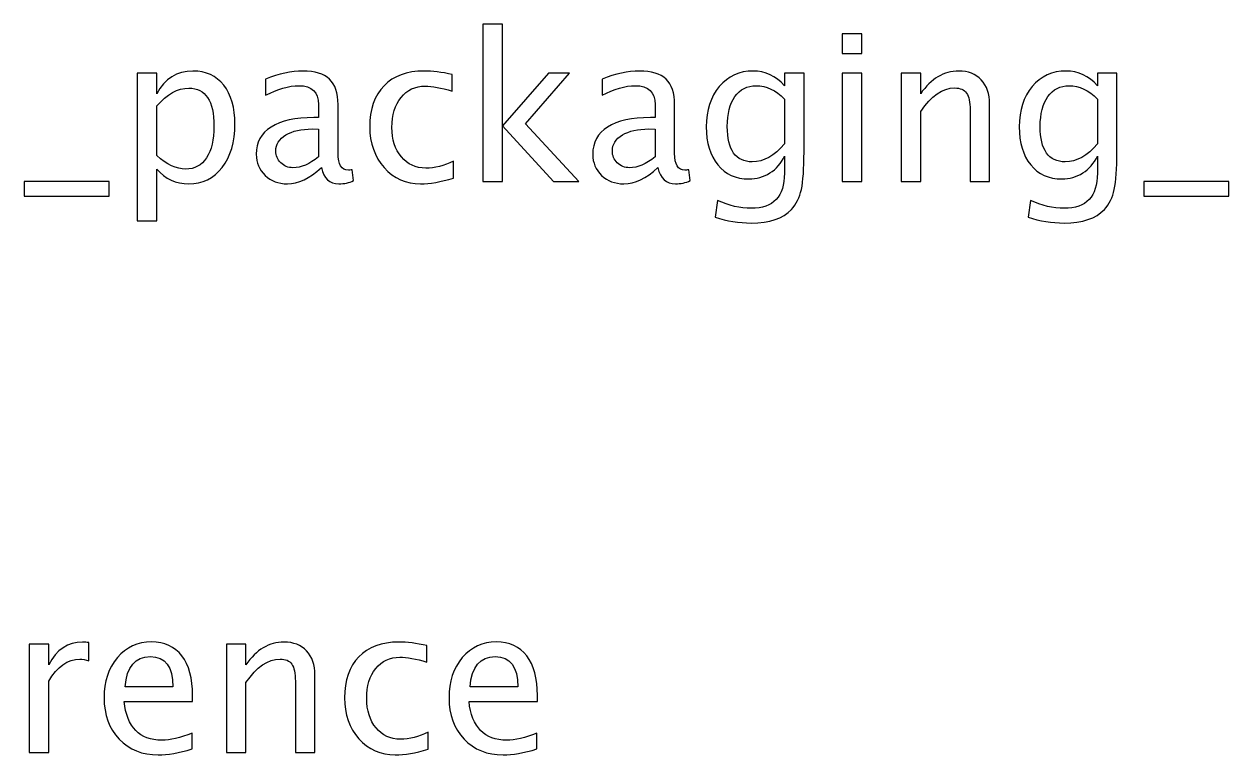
# Model space of a CAD drawing. Header units: centimetres. Extents: x -42.5 to 44.4, y -43.5 to 43.2.
# Drawn here: x -30.81 to -15.81, y 34.14 to 43.24 of the extents above; entities that cross this region are included whole.
import ezdxf

# ---------------------------------------------------------------- set-up
doc = ezdxf.new("R2010")
doc.units = ezdxf.units.CM
doc.header["$MEASUREMENT"] = 0
doc.layers.add('Layer 1', color=7, linetype='Continuous')

msp = doc.modelspace()

# ---------------------------------------------------------------- linework, layer by layer
at = {"layer": 'Layer 1'}
for points, knots in [([(-25.09835, 41.27991), (-25.09835, 41.27991), (-25.09835, 43.23825), (-25.09835, 43.23825), (-25.09835, 43.23825), (-25.09835, 43.23825), (-24.85451, 43.23825), (-24.85451, 43.23825), (-24.85451, 43.23825), (-24.85451, 43.23825), (-24.85451, 41.97291), (-24.85451, 41.97291), (-24.85451, 41.97291), (-24.85451, 41.97291), (-24.28301, 42.62611), (-24.28301, 42.62611), (-24.28301, 42.62611), (-24.28301, 42.62611), (-24.0197, 42.62611), (-24.0197, 42.62611), (-24.0197, 42.62611), (-24.0197, 42.62611), (-24.5658, 41.99788), (-24.5658, 41.99788), (-24.5658, 41.99788), (-24.5658, 41.99788), (-23.9054, 41.27991), (-23.9054, 41.27991), (-23.9054, 41.27991), (-23.9054, 41.27991), (-24.21951, 41.27991), (-24.21951, 41.27991), (-24.21951, 41.27991), (-24.21951, 41.27991), (-24.85451, 41.97037), (-24.85451, 41.97037), (-24.85451, 41.97037), (-24.85451, 41.97037), (-24.85451, 41.27991), (-24.85451, 41.27991), (-24.85451, 41.27991), (-24.85451, 41.27991), (-25.09835, 41.27991), (-25.09835, 41.27991)], [0, 0, 0, 0, 0.08333333, 0.08333333, 0.08333333, 0.08333333, 0.16666667, 0.16666667, 0.16666667, 0.16666667, 0.25, 0.25, 0.25, 0.25, 0.33333333, 0.33333333, 0.33333333, 0.33333333, 0.41666667, 0.41666667, 0.41666667, 0.41666667, 0.5, 0.5, 0.5, 0.5, 0.58333333, 0.58333333, 0.58333333, 0.58333333, 0.66666667, 0.66666667, 0.66666667, 0.66666667, 0.75, 0.75, 0.75, 0.75, 0.83333333, 0.83333333, 0.83333333, 0.83333333, 1, 1, 1, 1]), ([(-20.62753, 42.87249), (-20.62753, 42.87249), (-20.62753, 43.11633), (-20.62753, 43.11633), (-20.62753, 43.11633), (-20.62753, 43.11633), (-20.38369, 43.11633), (-20.38369, 43.11633), (-20.38369, 43.11633), (-20.38369, 43.11633), (-20.38369, 42.87249), (-20.38369, 42.87249), (-20.38369, 42.87249), (-20.38369, 42.87249), (-20.62753, 42.87249), (-20.62753, 42.87249)], [0, 0, 0, 0, 0.2, 0.2, 0.2, 0.2, 0.4, 0.4, 0.4, 0.4, 0.6, 0.6, 0.6, 0.6, 1, 1, 1, 1]), ([(-29.40026, 40.78969), (-29.40026, 40.78969), (-29.40026, 42.62611), (-29.40026, 42.62611), (-29.40026, 42.62611), (-29.40026, 42.62611), (-29.15642, 42.62611), (-29.15642, 42.62611), (-29.15642, 42.62611), (-29.15642, 42.62611), (-29.15642, 42.37169), (-29.15642, 42.37169), (-29.15642, 42.37169), (-29.05651, 42.56007), (-28.90623, 42.65405), (-28.70599, 42.65405), (-28.70599, 42.65405), (-28.54386, 42.65405), (-28.41643, 42.59521), (-28.3233, 42.4771), (-28.3233, 42.4771), (-28.23017, 42.35899), (-28.1836, 42.1977), (-28.1836, 41.99323), (-28.1836, 41.99323), (-28.1836, 41.77055), (-28.23652, 41.59064), (-28.34193, 41.45432), (-28.34193, 41.45432), (-28.44734, 41.31759), (-28.58619, 41.24943), (-28.75806, 41.24943), (-28.75806, 41.24943), (-28.91766, 41.24943), (-29.05059, 41.31039), (-29.15642, 41.43273), (-29.15642, 41.43273), (-29.15642, 41.43273), (-29.15642, 40.78969), (-29.15642, 40.78969), (-29.15642, 40.78969), (-29.15642, 40.78969), (-29.40026, 40.78969), (-29.40026, 40.78969)], [0, 0, 0, 0, 0.08333333, 0.08333333, 0.08333333, 0.08333333, 0.16666667, 0.16666667, 0.16666667, 0.16666667, 0.25, 0.25, 0.25, 0.25, 0.33333333, 0.33333333, 0.33333333, 0.33333333, 0.41666667, 0.41666667, 0.41666667, 0.41666667, 0.5, 0.5, 0.5, 0.5, 0.58333333, 0.58333333, 0.58333333, 0.58333333, 0.66666667, 0.66666667, 0.66666667, 0.66666667, 0.75, 0.75, 0.75, 0.75, 0.83333333, 0.83333333, 0.83333333, 0.83333333, 1, 1, 1, 1]), ([(-27.10791, 41.45136), (-27.25438, 41.31674), (-27.39535, 41.24943), (-27.53082, 41.24943), (-27.53082, 41.24943), (-27.64215, 41.24943), (-27.73486, 41.28414), (-27.8081, 41.35399), (-27.8081, 41.35399), (-27.88176, 41.42384), (-27.91859, 41.5119), (-27.91859, 41.61815), (-27.91859, 41.61815), (-27.91859, 41.76505), (-27.85678, 41.87808), (-27.73317, 41.95682), (-27.73317, 41.95682), (-27.60956, 42.03556), (-27.43218, 42.07493), (-27.20104, 42.07493), (-27.20104, 42.07493), (-27.20104, 42.07493), (-27.14389, 42.07493), (-27.14389, 42.07493), (-27.14389, 42.07493), (-27.14389, 42.07493), (-27.14389, 42.23707), (-27.14389, 42.23707), (-27.14389, 42.23707), (-27.14389, 42.39328), (-27.22517, 42.47117), (-27.38815, 42.47117), (-27.38815, 42.47117), (-27.51431, 42.47117), (-27.65231, 42.43138), (-27.80175, 42.35179), (-27.80175, 42.35179), (-27.80175, 42.35179), (-27.80175, 42.55245), (-27.80175, 42.55245), (-27.80175, 42.55245), (-27.6375, 42.62018), (-27.48256, 42.65405), (-27.33735, 42.65405), (-27.33735, 42.65405), (-27.18792, 42.65405), (-27.07743, 42.62018), (-27.00673, 42.55203), (-27.00673, 42.55203), (-26.93561, 42.48387), (-26.90005, 42.37888), (-26.90005, 42.23707), (-26.90005, 42.23707), (-26.90005, 42.23707), (-26.90005, 41.62874), (-26.90005, 41.62874), (-26.90005, 41.62874), (-26.90005, 41.48946), (-26.85729, 41.41961), (-26.77136, 41.41961), (-26.77136, 41.41961), (-26.76077, 41.41961), (-26.74511, 41.4213), (-26.72437, 41.42469), (-26.72437, 41.42469), (-26.72437, 41.42469), (-26.70701, 41.28922), (-26.70701, 41.28922), (-26.70701, 41.28922), (-26.76247, 41.26255), (-26.82343, 41.24943), (-26.89031, 41.24943), (-26.89031, 41.24943), (-27.00419, 41.24943), (-27.07658, 41.31674), (-27.10791, 41.45136)], [0, 0, 0, 0, 0.05, 0.05, 0.05, 0.05, 0.1, 0.1, 0.1, 0.1, 0.15, 0.15, 0.15, 0.15, 0.2, 0.2, 0.2, 0.2, 0.25, 0.25, 0.25, 0.25, 0.3, 0.3, 0.3, 0.3, 0.35, 0.35, 0.35, 0.35, 0.4, 0.4, 0.4, 0.4, 0.45, 0.45, 0.45, 0.45, 0.5, 0.5, 0.5, 0.5, 0.55, 0.55, 0.55, 0.55, 0.6, 0.6, 0.6, 0.6, 0.65, 0.65, 0.65, 0.65, 0.7, 0.7, 0.7, 0.7, 0.75, 0.75, 0.75, 0.75, 0.8, 0.8, 0.8, 0.8, 0.85, 0.85, 0.85, 0.85, 0.9, 0.9, 0.9, 0.9, 1, 1, 1, 1]), ([(-25.46453, 41.32055), (-25.62243, 41.27314), (-25.75875, 41.24943), (-25.87347, 41.24943), (-25.87347, 41.24943), (-26.0555, 41.24943), (-26.20621, 41.31674), (-26.32601, 41.45094), (-26.32601, 41.45094), (-26.44582, 41.58556), (-26.50593, 41.75531), (-26.50593, 41.95978), (-26.50593, 41.95978), (-26.50593, 42.17822), (-26.44666, 42.34883), (-26.32813, 42.47075), (-26.32813, 42.47075), (-26.2096, 42.59309), (-26.04407, 42.65405), (-25.83156, 42.65405), (-25.83156, 42.65405), (-25.727, 42.65405), (-25.60931, 42.63966), (-25.47977, 42.61087), (-25.47977, 42.61087), (-25.47977, 42.61087), (-25.47977, 42.40513), (-25.47977, 42.40513), (-25.47977, 42.40513), (-25.61735, 42.44577), (-25.72954, 42.46609), (-25.8159, 42.46609), (-25.8159, 42.46609), (-25.9412, 42.46609), (-26.04153, 42.4191), (-26.11646, 42.32554), (-26.11646, 42.32554), (-26.19139, 42.23199), (-26.22907, 42.1071), (-26.22907, 41.95132), (-26.22907, 41.95132), (-26.22907, 41.80019), (-26.19012, 41.67827), (-26.11265, 41.58471), (-26.11265, 41.58471), (-26.03518, 41.49158), (-25.93401, 41.44501), (-25.80828, 41.44501), (-25.80828, 41.44501), (-25.69694, 41.44501), (-25.58264, 41.4738), (-25.46453, 41.53137), (-25.46453, 41.53137), (-25.46453, 41.53137), (-25.46453, 41.32055), (-25.46453, 41.32055)], [0, 0, 0, 0, 0.06666667, 0.06666667, 0.06666667, 0.06666667, 0.13333333, 0.13333333, 0.13333333, 0.13333333, 0.2, 0.2, 0.2, 0.2, 0.26666667, 0.26666667, 0.26666667, 0.26666667, 0.33333333, 0.33333333, 0.33333333, 0.33333333, 0.4, 0.4, 0.4, 0.4, 0.46666667, 0.46666667, 0.46666667, 0.46666667, 0.53333333, 0.53333333, 0.53333333, 0.53333333, 0.6, 0.6, 0.6, 0.6, 0.66666667, 0.66666667, 0.66666667, 0.66666667, 0.73333333, 0.73333333, 0.73333333, 0.73333333, 0.8, 0.8, 0.8, 0.8, 0.86666667, 0.86666667, 0.86666667, 0.86666667, 1, 1, 1, 1]), ([(-22.91988, 41.45136), (-23.06635, 41.31674), (-23.20732, 41.24943), (-23.34279, 41.24943), (-23.34279, 41.24943), (-23.45412, 41.24943), (-23.54683, 41.28414), (-23.62007, 41.35399), (-23.62007, 41.35399), (-23.69373, 41.42384), (-23.73056, 41.5119), (-23.73056, 41.61815), (-23.73056, 41.61815), (-23.73056, 41.76505), (-23.66875, 41.87808), (-23.54514, 41.95682), (-23.54514, 41.95682), (-23.42153, 42.03556), (-23.24415, 42.07493), (-23.01301, 42.07493), (-23.01301, 42.07493), (-23.01301, 42.07493), (-22.95586, 42.07493), (-22.95586, 42.07493), (-22.95586, 42.07493), (-22.95586, 42.07493), (-22.95586, 42.23707), (-22.95586, 42.23707), (-22.95586, 42.23707), (-22.95586, 42.39328), (-23.03714, 42.47117), (-23.20012, 42.47117), (-23.20012, 42.47117), (-23.32628, 42.47117), (-23.46428, 42.43138), (-23.61372, 42.35179), (-23.61372, 42.35179), (-23.61372, 42.35179), (-23.61372, 42.55245), (-23.61372, 42.55245), (-23.61372, 42.55245), (-23.44947, 42.62018), (-23.29453, 42.65405), (-23.14932, 42.65405), (-23.14932, 42.65405), (-22.99989, 42.65405), (-22.8894, 42.62018), (-22.8187, 42.55203), (-22.8187, 42.55203), (-22.74758, 42.48387), (-22.71202, 42.37888), (-22.71202, 42.23707), (-22.71202, 42.23707), (-22.71202, 42.23707), (-22.71202, 41.62874), (-22.71202, 41.62874), (-22.71202, 41.62874), (-22.71202, 41.48946), (-22.66926, 41.41961), (-22.58333, 41.41961), (-22.58333, 41.41961), (-22.57274, 41.41961), (-22.55708, 41.4213), (-22.53634, 41.42469), (-22.53634, 41.42469), (-22.53634, 41.42469), (-22.51898, 41.28922), (-22.51898, 41.28922), (-22.51898, 41.28922), (-22.57444, 41.26255), (-22.6354, 41.24943), (-22.70228, 41.24943), (-22.70228, 41.24943), (-22.81616, 41.24943), (-22.88855, 41.31674), (-22.91988, 41.45136)], [0, 0, 0, 0, 0.05, 0.05, 0.05, 0.05, 0.1, 0.1, 0.1, 0.1, 0.15, 0.15, 0.15, 0.15, 0.2, 0.2, 0.2, 0.2, 0.25, 0.25, 0.25, 0.25, 0.3, 0.3, 0.3, 0.3, 0.35, 0.35, 0.35, 0.35, 0.4, 0.4, 0.4, 0.4, 0.45, 0.45, 0.45, 0.45, 0.5, 0.5, 0.5, 0.5, 0.55, 0.55, 0.55, 0.55, 0.6, 0.6, 0.6, 0.6, 0.65, 0.65, 0.65, 0.65, 0.7, 0.7, 0.7, 0.7, 0.75, 0.75, 0.75, 0.75, 0.8, 0.8, 0.8, 0.8, 0.85, 0.85, 0.85, 0.85, 0.9, 0.9, 0.9, 0.9, 1, 1, 1, 1]), ([(-22.20614, 40.83287), (-22.20614, 40.83287), (-22.17735, 41.04369), (-22.17735, 41.04369), (-22.17735, 41.04369), (-22.03596, 40.97765), (-21.89584, 40.94463), (-21.75741, 40.94463), (-21.75741, 40.94463), (-21.48266, 40.94463), (-21.34508, 41.09026), (-21.34508, 41.38109), (-21.34508, 41.38109), (-21.34508, 41.38109), (-21.34508, 41.59275), (-21.34508, 41.59275), (-21.34508, 41.59275), (-21.38741, 41.50343), (-21.44753, 41.43443), (-21.52584, 41.3849), (-21.52584, 41.3849), (-21.60416, 41.33537), (-21.69137, 41.31039), (-21.78746, 41.31039), (-21.78746, 41.31039), (-21.95045, 41.31039), (-22.07956, 41.36881), (-22.17481, 41.48565), (-22.17481, 41.48565), (-22.27006, 41.60249), (-22.3179, 41.76082), (-22.3179, 41.96063), (-22.3179, 41.96063), (-22.3179, 42.1651), (-22.26371, 42.33189), (-22.15534, 42.46101), (-22.15534, 42.46101), (-22.04654, 42.5897), (-21.90642, 42.65405), (-21.73412, 42.65405), (-21.73412, 42.65405), (-21.58342, 42.65405), (-21.45345, 42.59309), (-21.34508, 42.47075), (-21.34508, 42.47075), (-21.34508, 42.47075), (-21.34508, 42.62611), (-21.34508, 42.62611), (-21.34508, 42.62611), (-21.34508, 42.62611), (-21.10124, 42.62611), (-21.10124, 42.62611), (-21.10124, 42.62611), (-21.10124, 42.62611), (-21.10124, 41.64736), (-21.10124, 41.64736), (-21.10124, 41.64736), (-21.10124, 41.43697), (-21.11225, 41.28118), (-21.13426, 41.18), (-21.13426, 41.18), (-21.15585, 41.07883), (-21.19734, 40.99585), (-21.25745, 40.93151), (-21.25745, 40.93151), (-21.36413, 40.81848), (-21.53092, 40.76175), (-21.75741, 40.76175), (-21.75741, 40.76175), (-21.91277, 40.76175), (-22.06221, 40.78546), (-22.20614, 40.83287)], [0, 0, 0, 0, 0.05263158, 0.05263158, 0.05263158, 0.05263158, 0.10526316, 0.10526316, 0.10526316, 0.10526316, 0.15789474, 0.15789474, 0.15789474, 0.15789474, 0.21052632, 0.21052632, 0.21052632, 0.21052632, 0.26315789, 0.26315789, 0.26315789, 0.26315789, 0.31578947, 0.31578947, 0.31578947, 0.31578947, 0.36842105, 0.36842105, 0.36842105, 0.36842105, 0.42105263, 0.42105263, 0.42105263, 0.42105263, 0.47368421, 0.47368421, 0.47368421, 0.47368421, 0.52631579, 0.52631579, 0.52631579, 0.52631579, 0.57894737, 0.57894737, 0.57894737, 0.57894737, 0.63157895, 0.63157895, 0.63157895, 0.63157895, 0.68421053, 0.68421053, 0.68421053, 0.68421053, 0.73684211, 0.73684211, 0.73684211, 0.73684211, 0.78947368, 0.78947368, 0.78947368, 0.78947368, 0.84210526, 0.84210526, 0.84210526, 0.84210526, 0.89473684, 0.89473684, 0.89473684, 0.89473684, 1, 1, 1, 1]), ([(-20.62753, 41.27991), (-20.62753, 41.27991), (-20.62753, 42.62611), (-20.62753, 42.62611), (-20.62753, 42.62611), (-20.62753, 42.62611), (-20.38369, 42.62611), (-20.38369, 42.62611), (-20.38369, 42.62611), (-20.38369, 42.62611), (-20.38369, 41.27991), (-20.38369, 41.27991), (-20.38369, 41.27991), (-20.38369, 41.27991), (-20.62753, 41.27991), (-20.62753, 41.27991)], [0, 0, 0, 0, 0.2, 0.2, 0.2, 0.2, 0.4, 0.4, 0.4, 0.4, 0.6, 0.6, 0.6, 0.6, 1, 1, 1, 1]), ([(-19.89347, 41.27991), (-19.89347, 41.27991), (-19.89347, 42.62611), (-19.89347, 42.62611), (-19.89347, 42.62611), (-19.89347, 42.62611), (-19.64963, 42.62611), (-19.64963, 42.62611), (-19.64963, 42.62611), (-19.64963, 42.62611), (-19.64963, 42.37169), (-19.64963, 42.37169), (-19.64963, 42.37169), (-19.52051, 42.56007), (-19.36219, 42.65405), (-19.17507, 42.65405), (-19.17507, 42.65405), (-19.05739, 42.65405), (-18.96383, 42.61722), (-18.89483, 42.54314), (-18.89483, 42.54314), (-18.82582, 42.46948), (-18.79111, 42.36999), (-18.79111, 42.24553), (-18.79111, 42.24553), (-18.79111, 42.24553), (-18.79111, 41.27991), (-18.79111, 41.27991), (-18.79111, 41.27991), (-18.79111, 41.27991), (-19.03495, 41.27991), (-19.03495, 41.27991), (-19.03495, 41.27991), (-19.03495, 41.27991), (-19.03495, 42.16595), (-19.03495, 42.16595), (-19.03495, 42.16595), (-19.03495, 42.26585), (-19.04977, 42.33697), (-19.07898, 42.37931), (-19.07898, 42.37931), (-19.10861, 42.42206), (-19.15729, 42.44323), (-19.22545, 42.44323), (-19.22545, 42.44323), (-19.37531, 42.44323), (-19.5167, 42.34544), (-19.64963, 42.14986), (-19.64963, 42.14986), (-19.64963, 42.14986), (-19.64963, 41.27991), (-19.64963, 41.27991), (-19.64963, 41.27991), (-19.64963, 41.27991), (-19.89347, 41.27991), (-19.89347, 41.27991)], [0, 0, 0, 0, 0.06666667, 0.06666667, 0.06666667, 0.06666667, 0.13333333, 0.13333333, 0.13333333, 0.13333333, 0.2, 0.2, 0.2, 0.2, 0.26666667, 0.26666667, 0.26666667, 0.26666667, 0.33333333, 0.33333333, 0.33333333, 0.33333333, 0.4, 0.4, 0.4, 0.4, 0.46666667, 0.46666667, 0.46666667, 0.46666667, 0.53333333, 0.53333333, 0.53333333, 0.53333333, 0.6, 0.6, 0.6, 0.6, 0.66666667, 0.66666667, 0.66666667, 0.66666667, 0.73333333, 0.73333333, 0.73333333, 0.73333333, 0.8, 0.8, 0.8, 0.8, 0.86666667, 0.86666667, 0.86666667, 0.86666667, 1, 1, 1, 1]), ([(-18.3119, 40.83287), (-18.3119, 40.83287), (-18.28311, 41.04369), (-18.28311, 41.04369), (-18.28311, 41.04369), (-18.14172, 40.97765), (-18.0016, 40.94463), (-17.86317, 40.94463), (-17.86317, 40.94463), (-17.58842, 40.94463), (-17.45084, 41.09026), (-17.45084, 41.38109), (-17.45084, 41.38109), (-17.45084, 41.38109), (-17.45084, 41.59275), (-17.45084, 41.59275), (-17.45084, 41.59275), (-17.49317, 41.50343), (-17.55329, 41.43443), (-17.6316, 41.3849), (-17.6316, 41.3849), (-17.70992, 41.33537), (-17.79713, 41.31039), (-17.89322, 41.31039), (-17.89322, 41.31039), (-18.05621, 41.31039), (-18.18532, 41.36881), (-18.28057, 41.48565), (-18.28057, 41.48565), (-18.37582, 41.60249), (-18.42366, 41.76082), (-18.42366, 41.96063), (-18.42366, 41.96063), (-18.42366, 42.1651), (-18.36947, 42.33189), (-18.2611, 42.46101), (-18.2611, 42.46101), (-18.1523, 42.5897), (-18.01218, 42.65405), (-17.83988, 42.65405), (-17.83988, 42.65405), (-17.68918, 42.65405), (-17.55921, 42.59309), (-17.45084, 42.47075), (-17.45084, 42.47075), (-17.45084, 42.47075), (-17.45084, 42.62611), (-17.45084, 42.62611), (-17.45084, 42.62611), (-17.45084, 42.62611), (-17.207, 42.62611), (-17.207, 42.62611), (-17.207, 42.62611), (-17.207, 42.62611), (-17.207, 41.64736), (-17.207, 41.64736), (-17.207, 41.64736), (-17.207, 41.43697), (-17.21801, 41.28118), (-17.24002, 41.18), (-17.24002, 41.18), (-17.26161, 41.07883), (-17.3031, 40.99585), (-17.36321, 40.93151), (-17.36321, 40.93151), (-17.46989, 40.81848), (-17.63668, 40.76175), (-17.86317, 40.76175), (-17.86317, 40.76175), (-18.01853, 40.76175), (-18.16797, 40.78546), (-18.3119, 40.83287)], [0, 0, 0, 0, 0.05263158, 0.05263158, 0.05263158, 0.05263158, 0.10526316, 0.10526316, 0.10526316, 0.10526316, 0.15789474, 0.15789474, 0.15789474, 0.15789474, 0.21052632, 0.21052632, 0.21052632, 0.21052632, 0.26315789, 0.26315789, 0.26315789, 0.26315789, 0.31578947, 0.31578947, 0.31578947, 0.31578947, 0.36842105, 0.36842105, 0.36842105, 0.36842105, 0.42105263, 0.42105263, 0.42105263, 0.42105263, 0.47368421, 0.47368421, 0.47368421, 0.47368421, 0.52631579, 0.52631579, 0.52631579, 0.52631579, 0.57894737, 0.57894737, 0.57894737, 0.57894737, 0.63157895, 0.63157895, 0.63157895, 0.63157895, 0.68421053, 0.68421053, 0.68421053, 0.68421053, 0.73684211, 0.73684211, 0.73684211, 0.73684211, 0.78947368, 0.78947368, 0.78947368, 0.78947368, 0.84210526, 0.84210526, 0.84210526, 0.84210526, 0.89473684, 0.89473684, 0.89473684, 0.89473684, 1, 1, 1, 1]), ([(-29.15642, 41.6008), (-29.03069, 41.48861), (-28.91089, 41.43231), (-28.79701, 41.43231), (-28.79701, 41.43231), (-28.68483, 41.43231), (-28.59804, 41.4793), (-28.53708, 41.57286), (-28.53708, 41.57286), (-28.4757, 41.66641), (-28.44522, 41.79807), (-28.44522, 41.96825), (-28.44522, 41.96825), (-28.44522, 42.28321), (-28.54936, 42.44069), (-28.75764, 42.44069), (-28.75764, 42.44069), (-28.89395, 42.44069), (-29.02688, 42.36703), (-29.15642, 42.21929), (-29.15642, 42.21929), (-29.15642, 42.21929), (-29.15642, 41.6008), (-29.15642, 41.6008)], [0, 0, 0, 0, 0.14285714, 0.14285714, 0.14285714, 0.14285714, 0.28571429, 0.28571429, 0.28571429, 0.28571429, 0.42857143, 0.42857143, 0.42857143, 0.42857143, 0.57142857, 0.57142857, 0.57142857, 0.57142857, 0.71428571, 0.71428571, 0.71428571, 0.71428571, 1, 1, 1, 1]), ([(-21.34508, 41.74558), (-21.34508, 41.74558), (-21.34508, 42.30395), (-21.34508, 42.30395), (-21.34508, 42.30395), (-21.45261, 42.41529), (-21.56987, 42.47117), (-21.69645, 42.47117), (-21.69645, 42.47117), (-21.80905, 42.47117), (-21.89711, 42.4263), (-21.96061, 42.33613), (-21.96061, 42.33613), (-22.02453, 42.24638), (-22.05628, 42.1215), (-22.05628, 41.96232), (-22.05628, 41.96232), (-22.05628, 41.6698), (-21.95256, 41.52375), (-21.74471, 41.52375), (-21.74471, 41.52375), (-21.60331, 41.52375), (-21.46996, 41.59783), (-21.34508, 41.74558)], [0, 0, 0, 0, 0.14285714, 0.14285714, 0.14285714, 0.14285714, 0.28571429, 0.28571429, 0.28571429, 0.28571429, 0.42857143, 0.42857143, 0.42857143, 0.42857143, 0.57142857, 0.57142857, 0.57142857, 0.57142857, 0.71428571, 0.71428571, 0.71428571, 0.71428571, 1, 1, 1, 1]), ([(-17.45084, 41.74558), (-17.45084, 41.74558), (-17.45084, 42.30395), (-17.45084, 42.30395), (-17.45084, 42.30395), (-17.55837, 42.41529), (-17.67563, 42.47117), (-17.80221, 42.47117), (-17.80221, 42.47117), (-17.91481, 42.47117), (-18.00287, 42.4263), (-18.06637, 42.33613), (-18.06637, 42.33613), (-18.13029, 42.24638), (-18.16204, 42.1215), (-18.16204, 41.96232), (-18.16204, 41.96232), (-18.16204, 41.6698), (-18.05832, 41.52375), (-17.85047, 41.52375), (-17.85047, 41.52375), (-17.70907, 41.52375), (-17.57572, 41.59783), (-17.45084, 41.74558)], [0, 0, 0, 0, 0.14285714, 0.14285714, 0.14285714, 0.14285714, 0.28571429, 0.28571429, 0.28571429, 0.28571429, 0.42857143, 0.42857143, 0.42857143, 0.42857143, 0.57142857, 0.57142857, 0.57142857, 0.57142857, 0.71428571, 0.71428571, 0.71428571, 0.71428571, 1, 1, 1, 1]), ([(-27.14389, 41.58429), (-27.14389, 41.58429), (-27.14389, 41.93015), (-27.14389, 41.93015), (-27.14389, 41.93015), (-27.14389, 41.93015), (-27.22221, 41.93269), (-27.22221, 41.93269), (-27.22221, 41.93269), (-27.35767, 41.93269), (-27.46689, 41.90771), (-27.55029, 41.85776), (-27.55029, 41.85776), (-27.63326, 41.80738), (-27.67475, 41.74092), (-27.67475, 41.65795), (-27.67475, 41.65795), (-27.67475, 41.59995), (-27.65401, 41.55084), (-27.61294, 41.51063), (-27.61294, 41.51063), (-27.57146, 41.47041), (-27.52108, 41.45009), (-27.46139, 41.45009), (-27.46139, 41.45009), (-27.35979, 41.45009), (-27.25396, 41.49496), (-27.14389, 41.58429)], [0, 0, 0, 0, 0.125, 0.125, 0.125, 0.125, 0.25, 0.25, 0.25, 0.25, 0.375, 0.375, 0.375, 0.375, 0.5, 0.5, 0.5, 0.5, 0.625, 0.625, 0.625, 0.625, 0.75, 0.75, 0.75, 0.75, 1, 1, 1, 1]), ([(-22.95586, 41.58429), (-22.95586, 41.58429), (-22.95586, 41.93015), (-22.95586, 41.93015), (-22.95586, 41.93015), (-22.95586, 41.93015), (-23.03418, 41.93269), (-23.03418, 41.93269), (-23.03418, 41.93269), (-23.16964, 41.93269), (-23.27886, 41.90771), (-23.36226, 41.85776), (-23.36226, 41.85776), (-23.44523, 41.80738), (-23.48672, 41.74092), (-23.48672, 41.65795), (-23.48672, 41.65795), (-23.48672, 41.59995), (-23.46598, 41.55084), (-23.42491, 41.51063), (-23.42491, 41.51063), (-23.38343, 41.47041), (-23.33305, 41.45009), (-23.27336, 41.45009), (-23.27336, 41.45009), (-23.17176, 41.45009), (-23.06593, 41.49496), (-22.95586, 41.58429)], [0, 0, 0, 0, 0.125, 0.125, 0.125, 0.125, 0.25, 0.25, 0.25, 0.25, 0.375, 0.375, 0.375, 0.375, 0.5, 0.5, 0.5, 0.5, 0.625, 0.625, 0.625, 0.625, 0.75, 0.75, 0.75, 0.75, 1, 1, 1, 1]), ([(-30.80742, 41.09703), (-30.80742, 41.09703), (-30.80742, 41.27991), (-30.80742, 41.27991), (-30.80742, 41.27991), (-30.80742, 41.27991), (-29.75078, 41.27991), (-29.75078, 41.27991), (-29.75078, 41.27991), (-29.75078, 41.27991), (-29.75078, 41.09703), (-29.75078, 41.09703), (-29.75078, 41.09703), (-29.75078, 41.09703), (-30.80742, 41.09703), (-30.80742, 41.09703)], [0, 0, 0, 0, 0.2, 0.2, 0.2, 0.2, 0.4, 0.4, 0.4, 0.4, 0.6, 0.6, 0.6, 0.6, 1, 1, 1, 1]), ([(-16.87045, 41.09703), (-16.87045, 41.09703), (-16.87045, 41.27991), (-16.87045, 41.27991), (-16.87045, 41.27991), (-16.87045, 41.27991), (-15.81381, 41.27991), (-15.81381, 41.27991), (-15.81381, 41.27991), (-15.81381, 41.27991), (-15.81381, 41.09703), (-15.81381, 41.09703), (-15.81381, 41.09703), (-15.81381, 41.09703), (-16.87045, 41.09703), (-16.87045, 41.09703)], [0, 0, 0, 0, 0.2, 0.2, 0.2, 0.2, 0.4, 0.4, 0.4, 0.4, 0.6, 0.6, 0.6, 0.6, 1, 1, 1, 1]), ([(-30.74464, 34.17044), (-30.74464, 34.17044), (-30.74464, 35.51664), (-30.74464, 35.51664), (-30.74464, 35.51664), (-30.74464, 35.51664), (-30.5008, 35.51664), (-30.5008, 35.51664), (-30.5008, 35.51664), (-30.5008, 35.51664), (-30.5008, 35.26222), (-30.5008, 35.26222), (-30.5008, 35.26222), (-30.40386, 35.4506), (-30.26331, 35.54458), (-30.07874, 35.54458), (-30.07874, 35.54458), (-30.05376, 35.54458), (-30.02751, 35.54246), (-30.00042, 35.53823), (-30.00042, 35.53823), (-30.00042, 35.53823), (-30.00042, 35.31005), (-30.00042, 35.31005), (-30.00042, 35.31005), (-30.04275, 35.32402), (-30.08001, 35.33122), (-30.11218, 35.33122), (-30.11218, 35.33122), (-30.26712, 35.33122), (-30.39666, 35.23978), (-30.5008, 35.05648), (-30.5008, 35.05648), (-30.5008, 35.05648), (-30.5008, 34.17044), (-30.5008, 34.17044), (-30.5008, 34.17044), (-30.5008, 34.17044), (-30.74464, 34.17044), (-30.74464, 34.17044)], [0, 0, 0, 0, 0.09090909, 0.09090909, 0.09090909, 0.09090909, 0.18181818, 0.18181818, 0.18181818, 0.18181818, 0.27272727, 0.27272727, 0.27272727, 0.27272727, 0.36363636, 0.36363636, 0.36363636, 0.36363636, 0.45454545, 0.45454545, 0.45454545, 0.45454545, 0.54545455, 0.54545455, 0.54545455, 0.54545455, 0.63636364, 0.63636364, 0.63636364, 0.63636364, 0.72727273, 0.72727273, 0.72727273, 0.72727273, 0.81818182, 0.81818182, 0.81818182, 0.81818182, 1, 1, 1, 1]), ([(-28.7173, 34.21362), (-28.88113, 34.16451), (-29.02125, 34.13996), (-29.13809, 34.13996), (-29.13809, 34.13996), (-29.33748, 34.13996), (-29.49962, 34.206), (-29.6245, 34.33766), (-29.6245, 34.33766), (-29.74939, 34.46931), (-29.81204, 34.63992), (-29.81204, 34.84989), (-29.81204, 34.84989), (-29.81204, 35.05351), (-29.75701, 35.22073), (-29.64652, 35.35154), (-29.64652, 35.35154), (-29.53603, 35.48193), (-29.39463, 35.54712), (-29.22234, 35.54712), (-29.22234, 35.54712), (-29.05935, 35.54712), (-28.9332, 35.48912), (-28.8443, 35.37313), (-28.8443, 35.37313), (-28.7554, 35.25714), (-28.71095, 35.09288), (-28.71095, 34.87995), (-28.71095, 34.87995), (-28.71095, 34.87995), (-28.71222, 34.80544), (-28.71222, 34.80544), (-28.71222, 34.80544), (-28.71222, 34.80544), (-29.56312, 34.80544), (-29.56312, 34.80544), (-29.56312, 34.80544), (-29.52756, 34.48371), (-29.3705, 34.32284), (-29.09237, 34.32284), (-29.09237, 34.32284), (-28.99035, 34.32284), (-28.86547, 34.35163), (-28.7173, 34.4092), (-28.7173, 34.4092), (-28.7173, 34.4092), (-28.7173, 34.21362), (-28.7173, 34.21362)], [0, 0, 0, 0, 0.07692308, 0.07692308, 0.07692308, 0.07692308, 0.15384615, 0.15384615, 0.15384615, 0.15384615, 0.23076923, 0.23076923, 0.23076923, 0.23076923, 0.30769231, 0.30769231, 0.30769231, 0.30769231, 0.38461538, 0.38461538, 0.38461538, 0.38461538, 0.46153846, 0.46153846, 0.46153846, 0.46153846, 0.53846154, 0.53846154, 0.53846154, 0.53846154, 0.61538462, 0.61538462, 0.61538462, 0.61538462, 0.69230769, 0.69230769, 0.69230769, 0.69230769, 0.76923077, 0.76923077, 0.76923077, 0.76923077, 0.84615385, 0.84615385, 0.84615385, 0.84615385, 1, 1, 1, 1]), ([(-28.29016, 34.17044), (-28.29016, 34.17044), (-28.29016, 35.51664), (-28.29016, 35.51664), (-28.29016, 35.51664), (-28.29016, 35.51664), (-28.04632, 35.51664), (-28.04632, 35.51664), (-28.04632, 35.51664), (-28.04632, 35.51664), (-28.04632, 35.26222), (-28.04632, 35.26222), (-28.04632, 35.26222), (-27.9172, 35.4506), (-27.75888, 35.54458), (-27.57176, 35.54458), (-27.57176, 35.54458), (-27.45408, 35.54458), (-27.36052, 35.50775), (-27.29152, 35.43367), (-27.29152, 35.43367), (-27.22251, 35.36001), (-27.1878, 35.26052), (-27.1878, 35.13606), (-27.1878, 35.13606), (-27.1878, 35.13606), (-27.1878, 34.17044), (-27.1878, 34.17044), (-27.1878, 34.17044), (-27.1878, 34.17044), (-27.43164, 34.17044), (-27.43164, 34.17044), (-27.43164, 34.17044), (-27.43164, 34.17044), (-27.43164, 35.05648), (-27.43164, 35.05648), (-27.43164, 35.05648), (-27.43164, 35.15638), (-27.44646, 35.2275), (-27.47567, 35.26984), (-27.47567, 35.26984), (-27.5053, 35.31259), (-27.55398, 35.33376), (-27.62214, 35.33376), (-27.62214, 35.33376), (-27.772, 35.33376), (-27.91339, 35.23597), (-28.04632, 35.04039), (-28.04632, 35.04039), (-28.04632, 35.04039), (-28.04632, 34.17044), (-28.04632, 34.17044), (-28.04632, 34.17044), (-28.04632, 34.17044), (-28.29016, 34.17044), (-28.29016, 34.17044)], [0, 0, 0, 0, 0.06666667, 0.06666667, 0.06666667, 0.06666667, 0.13333333, 0.13333333, 0.13333333, 0.13333333, 0.2, 0.2, 0.2, 0.2, 0.26666667, 0.26666667, 0.26666667, 0.26666667, 0.33333333, 0.33333333, 0.33333333, 0.33333333, 0.4, 0.4, 0.4, 0.4, 0.46666667, 0.46666667, 0.46666667, 0.46666667, 0.53333333, 0.53333333, 0.53333333, 0.53333333, 0.6, 0.6, 0.6, 0.6, 0.66666667, 0.66666667, 0.66666667, 0.66666667, 0.73333333, 0.73333333, 0.73333333, 0.73333333, 0.8, 0.8, 0.8, 0.8, 0.86666667, 0.86666667, 0.86666667, 0.86666667, 1, 1, 1, 1]), ([(-25.77895, 34.21108), (-25.93685, 34.16367), (-26.07317, 34.13996), (-26.18789, 34.13996), (-26.18789, 34.13996), (-26.36992, 34.13996), (-26.52063, 34.20727), (-26.64043, 34.34147), (-26.64043, 34.34147), (-26.76024, 34.47609), (-26.82035, 34.64584), (-26.82035, 34.85031), (-26.82035, 34.85031), (-26.82035, 35.06875), (-26.76108, 35.23936), (-26.64255, 35.36128), (-26.64255, 35.36128), (-26.52402, 35.48362), (-26.35849, 35.54458), (-26.14598, 35.54458), (-26.14598, 35.54458), (-26.04142, 35.54458), (-25.92373, 35.53019), (-25.79419, 35.5014), (-25.79419, 35.5014), (-25.79419, 35.5014), (-25.79419, 35.29566), (-25.79419, 35.29566), (-25.79419, 35.29566), (-25.93177, 35.3363), (-26.04396, 35.35662), (-26.13032, 35.35662), (-26.13032, 35.35662), (-26.25562, 35.35662), (-26.35595, 35.30963), (-26.43088, 35.21607), (-26.43088, 35.21607), (-26.50581, 35.12252), (-26.54349, 34.99763), (-26.54349, 34.84185), (-26.54349, 34.84185), (-26.54349, 34.69072), (-26.50454, 34.5688), (-26.42707, 34.47524), (-26.42707, 34.47524), (-26.3496, 34.38211), (-26.24843, 34.33554), (-26.1227, 34.33554), (-26.1227, 34.33554), (-26.01136, 34.33554), (-25.89706, 34.36433), (-25.77895, 34.4219), (-25.77895, 34.4219), (-25.77895, 34.4219), (-25.77895, 34.21108), (-25.77895, 34.21108)], [0, 0, 0, 0, 0.06666667, 0.06666667, 0.06666667, 0.06666667, 0.13333333, 0.13333333, 0.13333333, 0.13333333, 0.2, 0.2, 0.2, 0.2, 0.26666667, 0.26666667, 0.26666667, 0.26666667, 0.33333333, 0.33333333, 0.33333333, 0.33333333, 0.4, 0.4, 0.4, 0.4, 0.46666667, 0.46666667, 0.46666667, 0.46666667, 0.53333333, 0.53333333, 0.53333333, 0.53333333, 0.6, 0.6, 0.6, 0.6, 0.66666667, 0.66666667, 0.66666667, 0.66666667, 0.73333333, 0.73333333, 0.73333333, 0.73333333, 0.8, 0.8, 0.8, 0.8, 0.86666667, 0.86666667, 0.86666667, 0.86666667, 1, 1, 1, 1]), ([(-24.42471, 34.21362), (-24.58854, 34.16451), (-24.72866, 34.13996), (-24.8455, 34.13996), (-24.8455, 34.13996), (-25.04489, 34.13996), (-25.20703, 34.206), (-25.33191, 34.33766), (-25.33191, 34.33766), (-25.4568, 34.46931), (-25.51945, 34.63992), (-25.51945, 34.84989), (-25.51945, 34.84989), (-25.51945, 35.05351), (-25.46442, 35.22073), (-25.35393, 35.35154), (-25.35393, 35.35154), (-25.24344, 35.48193), (-25.10204, 35.54712), (-24.92975, 35.54712), (-24.92975, 35.54712), (-24.76676, 35.54712), (-24.64061, 35.48912), (-24.55171, 35.37313), (-24.55171, 35.37313), (-24.46281, 35.25714), (-24.41836, 35.09288), (-24.41836, 34.87995), (-24.41836, 34.87995), (-24.41836, 34.87995), (-24.41963, 34.80544), (-24.41963, 34.80544), (-24.41963, 34.80544), (-24.41963, 34.80544), (-25.27053, 34.80544), (-25.27053, 34.80544), (-25.27053, 34.80544), (-25.23497, 34.48371), (-25.07791, 34.32284), (-24.79978, 34.32284), (-24.79978, 34.32284), (-24.69776, 34.32284), (-24.57288, 34.35163), (-24.42471, 34.4092), (-24.42471, 34.4092), (-24.42471, 34.4092), (-24.42471, 34.21362), (-24.42471, 34.21362)], [0, 0, 0, 0, 0.07692308, 0.07692308, 0.07692308, 0.07692308, 0.15384615, 0.15384615, 0.15384615, 0.15384615, 0.23076923, 0.23076923, 0.23076923, 0.23076923, 0.30769231, 0.30769231, 0.30769231, 0.30769231, 0.38461538, 0.38461538, 0.38461538, 0.38461538, 0.46153846, 0.46153846, 0.46153846, 0.46153846, 0.53846154, 0.53846154, 0.53846154, 0.53846154, 0.61538462, 0.61538462, 0.61538462, 0.61538462, 0.69230769, 0.69230769, 0.69230769, 0.69230769, 0.76923077, 0.76923077, 0.76923077, 0.76923077, 0.84615385, 0.84615385, 0.84615385, 0.84615385, 1, 1, 1, 1]), ([(-29.55042, 34.98832), (-29.55042, 34.98832), (-28.95606, 34.98832), (-28.95606, 34.98832), (-28.95606, 34.98832), (-28.95606, 35.23893), (-29.04962, 35.36424), (-29.23631, 35.36424), (-29.23631, 35.36424), (-29.42427, 35.36424), (-29.52883, 35.23893), (-29.55042, 34.98832)], [0, 0, 0, 0, 0.25, 0.25, 0.25, 0.25, 0.5, 0.5, 0.5, 0.5, 1, 1, 1, 1]), ([(-25.25783, 34.98832), (-25.25783, 34.98832), (-24.66347, 34.98832), (-24.66347, 34.98832), (-24.66347, 34.98832), (-24.66347, 35.23893), (-24.75703, 35.36424), (-24.94372, 35.36424), (-24.94372, 35.36424), (-25.13168, 35.36424), (-25.23624, 35.23893), (-25.25783, 34.98832)], [0, 0, 0, 0, 0.25, 0.25, 0.25, 0.25, 0.5, 0.5, 0.5, 0.5, 1, 1, 1, 1])]:
    msp.add_open_spline(points, degree=3, knots=knots, dxfattribs=at)

doc.saveas('drawing.dxf')
